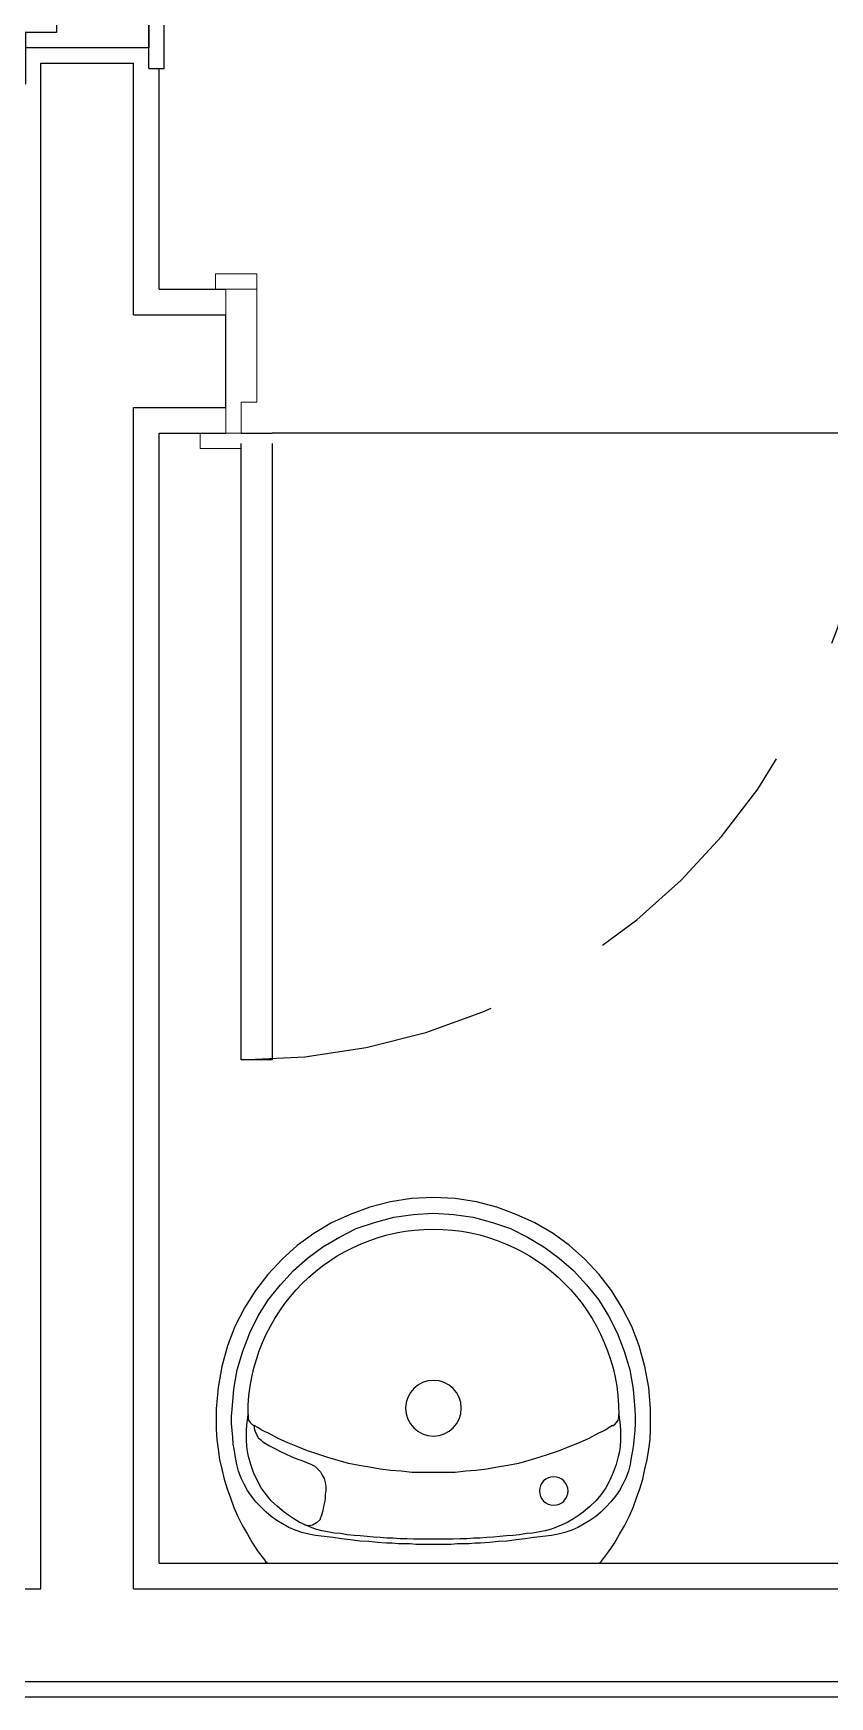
# Model space of a CAD drawing. Header units: millimetres. Extents: x 188.6 to 263.2, y 40.1 to 120.1.
# Drawn here: x 197.274 to 198.049, y 81.55 to 83.169 of the extents above; entities that cross this region are included whole.
import ezdxf

# ---------------------------------------------------------------- set-up
doc = ezdxf.new("R2010")
doc.units = ezdxf.units.MM
doc.linetypes.add('XREF-TIPO$0$HIDDEN', pattern=[0.375, 0.25, -0.125])
doc.linetypes.add('XREF-TIPO$0$HIDDEN2', pattern=[0.1875, 0.125, -0.0625])
doc.layers.add('ARQ', color=8, linetype='Continuous')
doc.layers.add('TIGRECAD', color=2, linetype='Continuous')
doc.styles.add('60-50', font='romans.shx', dxfattribs={"height": 0.08})
doc.dimstyles.new('SETAS50', dxfattribs={"dimtxt": 0.08, "dimasz": 0.1, "dimexe": 0.15, "dimexo": 0, "dimgap": 0.1, "dimtad": 1, "dimzin": 10, "dimdsep": 46, "dimtxsty": '60-50', "dimblk1": 'OPEN', "dimblk2": 'OPEN', "dimsah": 1, "dimcen": 0, "dimclrd": 244, "dimclre": 8, "dimclrt": 2, "dimadec": 0, "dimazin": 0, "dimtfac": 1, "dimtix": 1, "dimtmove": 2, "dimatfit": 3, "dimldrblk": 'OPEN', "dimfxl": 0.15, "dimtolj": 1, "dimtzin": 6, "dimarcsym": 0})

# ---------------------------------------------------------------- blocks, each defined once
blk = doc.blocks.new('XREF-TIPO$0$PORTA 70')
at = {"color": 0}
for p, q in [((36.2665, 23.8835), (36.2815, 23.8835)), ((36.2665, 23.8335), (36.2665, 23.8835)), ((36.2815, 23.8335), (36.2815, 23.8835)), ((36.4015, 23.8685), (36.4165, 23.8685)), ((36.4015, 23.8685), (36.4015, 23.8185)), ((36.4165, 23.8685), (36.4165, 23.8185)), ((36.2815, 23.8485), (36.2815, 23.8335)), ((36.4015, 23.8485), (36.2815, 23.8485)), ((36.4015, 23.8185), (36.4015, 23.8485)), ((36.2815, 23.8335), (36.2665, 23.8335)), ((36.3115, 23.8335), (36.2815, 23.8335)), ((36.3115, 23.8185), (36.3115, 23.8335)), ((36.4015, 23.8185), (36.3115, 23.8185)), ((36.4165, 23.8185), (36.4015, 23.8185)), ((36.3115, 23.1485), (36.4015, 23.1485)), ((36.3115, 23.1335), (36.3115, 23.1485)), ((36.4015, 23.1485), (36.4165, 23.1485)), ((36.4015, 23.1185), (36.4015, 23.1485)), ((36.4015, 23.1485), (36.4015, 23.0985)), ((36.4165, 23.1485), (36.4165, 23.0985)), ((36.2665, 23.0835), (36.2665, 23.1335)), ((36.2815, 23.1335), (36.3115, 23.1335)), ((36.2815, 23.0835), (36.2815, 23.1335)), ((36.2815, 23.1185), (36.4015, 23.1185)), ((36.4165, 23.0985), (36.4015, 23.0985)), ((36.2815, 23.0835), (36.2665, 23.0835))]:
    blk.add_line(p, q, dxfattribs=at)
blk.add_lwpolyline([(36.2815, 23.1635), (36.2815, 23.1335), (35.5815, 23.1335), (35.5815, 23.1635)], close=True, dxfattribs=at)
at = {"color": 0, "linetype": 'XREF-TIPO$0$HIDDEN2'}
blk.add_arc((36.2815, 23.1335), 0.7, 90, 180, dxfattribs=at)
blk = doc.blocks.new('XREF-TIPO$0$Lavatorio')
at = {"color": 0}
blk.add_line((-0.1584, 0), (0.1584, 0), dxfattribs=at)
for points in [[(0, -0.356), (0, -0.356), (-0.0215, -0.3549), (-0.0419, -0.3516), (-0.0618, -0.3466), (-0.0811, -0.3394), (-0.0993, -0.3312), (-0.1165, -0.3207), (-0.1325, -0.3091), (-0.1474, -0.2958), (-0.1612, -0.2809), (-0.1733, -0.2655), (-0.1838, -0.2484), (-0.1932, -0.2302), (-0.2004, -0.2114), (-0.2059, -0.1915), (-0.2097, -0.1711), (-0.2114, -0.1501), (-0.2114, -0.1501), (-0.2114, -0.1402), (-0.2114, -0.1303), (-0.2108, -0.1203), (-0.2097, -0.1109), (-0.2081, -0.101), (-0.2059, -0.0916), (-0.2037, -0.0817), (-0.2009, -0.0723), (-0.1976, -0.0635), (-0.1943, -0.0541), (-0.1904, -0.0453), (-0.186, -0.0364), (-0.181, -0.0281), (-0.1761, -0.0193), (-0.1705, -0.011), (-0.1645, -0.0033), (-0.1645, -0.0033), (-0.1634, -0.0017), (-0.1623, -0.0006), (-0.1606, 0), (-0.1584, 0)], [(0.1584, 0), (0.1584, 0), (0.1606, 0), (0.1623, -0.0006), (0.1634, -0.0017), (0.1645, -0.0033), (0.1645, -0.0033), (0.1705, -0.011), (0.1761, -0.0193), (0.181, -0.0281), (0.186, -0.0364), (0.1904, -0.0453), (0.1943, -0.0541), (0.1976, -0.0635), (0.2009, -0.0723), (0.2037, -0.0817), (0.2059, -0.0916), (0.2081, -0.101), (0.2097, -0.1109), (0.2108, -0.1203), (0.2114, -0.1303), (0.2114, -0.1402), (0.2114, -0.1501), (0.2114, -0.1501), (0.2097, -0.1711), (0.2059, -0.1915), (0.2004, -0.2114), (0.1932, -0.2302), (0.1838, -0.2484), (0.1733, -0.2655), (0.1612, -0.2809), (0.1474, -0.2958), (0.1325, -0.3091), (0.1165, -0.3207), (0.0988, -0.3312), (0.0806, -0.3394), (0.0618, -0.3466), (0.0419, -0.3516), (0.021, -0.3549), (0, -0.356)], [(0, -0.3405), (0, -0.3405), (0.0199, -0.3394), (0.0386, -0.3367), (0.0574, -0.3317), (0.0751, -0.3256), (0.0916, -0.3174), (0.1076, -0.308), (0.1225, -0.2969), (0.1363, -0.2848), (0.149, -0.271), (0.1606, -0.2567), (0.1705, -0.2406), (0.1788, -0.2241), (0.1855, -0.2064), (0.191, -0.1882), (0.1943, -0.1694), (0.1959, -0.1496), (0.1959, -0.1496), (0.1965, -0.143), (0.1965, -0.1358), (0.1959, -0.1292), (0.1954, -0.1225), (0.1948, -0.1159), (0.1937, -0.1093), (0.1926, -0.1027), (0.1915, -0.096), (0.1915, -0.096), (0.1899, -0.0894), (0.1871, -0.0828), (0.1843, -0.0767), (0.181, -0.0706), (0.1772, -0.0651), (0.1728, -0.0596), (0.1678, -0.0546), (0.1628, -0.0497), (0.1628, -0.0497), (0.1579, -0.0453), (0.1523, -0.0414), (0.1468, -0.0381), (0.1407, -0.0348), (0.1347, -0.032), (0.128, -0.0298), (0.1214, -0.0281), (0.1148, -0.027), (0.1148, -0.027), (0.1065, -0.0259), (0.0977, -0.0248), (0.0894, -0.0237), (0.0806, -0.0226), (0.0718, -0.0215), (0.0629, -0.021), (0.0546, -0.0199), (0.0458, -0.0193), (0.0458, -0.0193), (0.0403, -0.0193), (0.0348, -0.0188), (0.0287, -0.0188), (0.0232, -0.0188), (0.0171, -0.0182), (0.0116, -0.0182), (0.0055, -0.0182), (0, -0.0182), (0, -0.0182), (-0.0055, -0.0182), (-0.0116, -0.0182), (-0.0171, -0.0182), (-0.0226, -0.0188), (-0.0287, -0.0188), (-0.0342, -0.0188), (-0.0403, -0.0193), (-0.0458, -0.0193), (-0.0458, -0.0193), (-0.0546, -0.0199), (-0.0629, -0.021), (-0.0718, -0.0215), (-0.0806, -0.0226), (-0.0894, -0.0237), (-0.0977, -0.0248), (-0.1065, -0.0259), (-0.1148, -0.027), (-0.1148, -0.027), (-0.1214, -0.0281), (-0.128, -0.0298), (-0.1347, -0.032), (-0.1407, -0.0348), (-0.1468, -0.0381), (-0.1523, -0.0414), (-0.1579, -0.0453), (-0.1628, -0.0497), (-0.1628, -0.0497), (-0.1678, -0.0546), (-0.1728, -0.0596), (-0.1772, -0.0651), (-0.181, -0.0706), (-0.1843, -0.0767), (-0.1871, -0.0828), (-0.1899, -0.0894), (-0.1915, -0.096), (-0.1915, -0.096), (-0.1926, -0.1027), (-0.1937, -0.1093), (-0.1948, -0.1159), (-0.1954, -0.1225), (-0.1959, -0.1292), (-0.1965, -0.1358), (-0.1965, -0.143), (-0.1959, -0.1496), (-0.1959, -0.1496), (-0.1943, -0.1694), (-0.191, -0.1882), (-0.1855, -0.2064), (-0.1788, -0.2241), (-0.1705, -0.2406), (-0.1606, -0.2567), (-0.149, -0.271), (-0.1363, -0.2848), (-0.1225, -0.2969), (-0.1076, -0.308), (-0.0916, -0.3174), (-0.0751, -0.3256), (-0.0574, -0.3317), (-0.0386, -0.3367), (-0.0199, -0.3394), (0, -0.3405)], [(0.1744, -0.1341), (0.1744, -0.1341), (0.175, -0.1341), (0.1755, -0.1341), (0.1755, -0.1347), (0.1761, -0.1347), (0.1761, -0.1347), (0.1783, -0.1369), (0.1799, -0.1391), (0.1805, -0.1418), (0.1805, -0.1446), (0.1805, -0.1446), (0.181, -0.1396), (0.1816, -0.1347), (0.1821, -0.1292), (0.1821, -0.1242), (0.1821, -0.1192), (0.1816, -0.1137), (0.181, -0.1087), (0.1799, -0.1038), (0.1799, -0.1038), (0.1777, -0.096), (0.175, -0.0883), (0.1717, -0.0806), (0.1678, -0.0734), (0.1634, -0.0668), (0.1579, -0.0607), (0.1523, -0.0552), (0.1457, -0.0497), (0.1457, -0.0497), (0.1413, -0.0464), (0.1363, -0.0431), (0.1308, -0.0397), (0.1258, -0.0375), (0.1203, -0.0353), (0.1148, -0.0331), (0.1087, -0.0315), (0.1032, -0.0304), (0.1032, -0.0304), (0.0966, -0.0293), (0.0905, -0.0287), (0.0839, -0.0276), (0.0773, -0.027), (0.0712, -0.0265), (0.0646, -0.0259), (0.0585, -0.0254), (0.0519, -0.0248), (0.0453, -0.0243), (0.0392, -0.0243), (0.0326, -0.0237), (0.0259, -0.0237), (0.0193, -0.0232), (0.0132, -0.0232), (0.0066, -0.0232), (0, -0.0232), (0, -0.0232), (-0.0066, -0.0232), (-0.0132, -0.0232), (-0.0193, -0.0232), (-0.0259, -0.0237), (-0.0326, -0.0237), (-0.0392, -0.0243), (-0.0453, -0.0243), (-0.0519, -0.0248), (-0.0585, -0.0254), (-0.0646, -0.0259), (-0.0712, -0.0265), (-0.0773, -0.027), (-0.0839, -0.0276), (-0.0905, -0.0287), (-0.0966, -0.0293), (-0.1032, -0.0304), (-0.1032, -0.0304), (-0.1087, -0.0315), (-0.1148, -0.0331), (-0.1203, -0.0353), (-0.1258, -0.0375), (-0.1308, -0.0397), (-0.1358, -0.0431), (-0.1407, -0.0464), (-0.1452, -0.0497), (-0.1452, -0.0497), (-0.1518, -0.0552), (-0.1579, -0.0607), (-0.1628, -0.0668), (-0.1678, -0.0734), (-0.1717, -0.0806), (-0.175, -0.0883), (-0.1777, -0.096), (-0.1799, -0.1038), (-0.1799, -0.1038), (-0.181, -0.1087), (-0.1816, -0.1137), (-0.1821, -0.1192), (-0.1821, -0.1242), (-0.1821, -0.1292), (-0.1816, -0.1347), (-0.181, -0.1396), (-0.1805, -0.1446), (-0.1805, -0.1446), (-0.1805, -0.1418), (-0.1799, -0.1391), (-0.1783, -0.1369), (-0.1761, -0.1347), (-0.1761, -0.1347), (-0.1755, -0.1347), (-0.175, -0.1341), (-0.175, -0.1341), (-0.1744, -0.1341)], [(-0.1744, -0.1341), (-0.1744, -0.1341), (-0.1744, -0.1314), (-0.1739, -0.1292), (-0.1728, -0.1264), (-0.1717, -0.1242), (-0.1705, -0.122), (-0.1683, -0.1203), (-0.1667, -0.1187), (-0.1645, -0.117), (-0.1645, -0.117), (-0.1595, -0.1143), (-0.1545, -0.1115), (-0.149, -0.1087), (-0.1441, -0.1065), (-0.1385, -0.1038), (-0.133, -0.1016), (-0.128, -0.0999), (-0.1225, -0.0977), (-0.1225, -0.0977), (-0.1187, -0.096), (-0.1154, -0.0944), (-0.1126, -0.0916), (-0.1098, -0.0889), (-0.1082, -0.0856), (-0.1065, -0.0822), (-0.1054, -0.0784), (-0.1049, -0.0745), (-0.1049, -0.0745), (-0.1049, -0.0706), (-0.1054, -0.0668), (-0.1054, -0.0629), (-0.106, -0.0591), (-0.1071, -0.0552), (-0.1076, -0.0513), (-0.1087, -0.0475), (-0.1098, -0.0442), (-0.1098, -0.0442), (-0.1104, -0.0436), (-0.1104, -0.0431), (-0.1104, -0.0425), (-0.1109, -0.0419), (-0.1109, -0.0419), (-0.1137, -0.0392), (-0.1176, -0.037), (-0.1214, -0.0364), (-0.1253, -0.037)], [(0.1744, -0.1341), (0.1744, -0.1341), (0.1711, -0.1319), (0.1678, -0.1297), (0.1645, -0.128), (0.1606, -0.1264), (0.1606, -0.1264), (0.1512, -0.1214), (0.1418, -0.117), (0.1319, -0.1131), (0.1225, -0.1093), (0.1126, -0.106), (0.1027, -0.1027), (0.0927, -0.0999), (0.0828, -0.0971), (0.0723, -0.0949), (0.0624, -0.0933), (0.0519, -0.0916), (0.0414, -0.09), (0.0315, -0.0894), (0.021, -0.0883), (0.0105, -0.0883), (0, -0.0883), (0, -0.0883), (-0.0105, -0.0883), (-0.021, -0.0883), (-0.0315, -0.0894), (-0.0414, -0.09), (-0.0519, -0.0916), (-0.0624, -0.0933), (-0.0723, -0.0949), (-0.0828, -0.0971), (-0.0927, -0.0999), (-0.1027, -0.1027), (-0.1126, -0.106), (-0.1225, -0.1093), (-0.1319, -0.1131), (-0.1418, -0.117), (-0.1512, -0.1214), (-0.1606, -0.1264), (-0.1606, -0.1264), (-0.1645, -0.128), (-0.1678, -0.1297), (-0.1711, -0.1319), (-0.1744, -0.1341)]]:
    blk.add_lwpolyline(points, dxfattribs=at)
for centre, radius in [((0.1171, -0.0702), 0.0139), ((0, -0.1508), 0.0271)]:
    blk.add_circle(centre, radius, dxfattribs=at)
blk.add_arc((0, -0.1446), 0.1805, 180, 0, dxfattribs=at)
blk = doc.blocks.new('A$C0BE265FA')
at = {"layer": 'ARQ'}
for p, q in [((-14.04, -6.2399), (-14.04, -4.7548)), ((-14.04, -4.7548), (-13.95, -4.7548)), ((-13.95, -4.9998), (-13.95, -4.7548)), ((-13.925, -4.9748), (-13.925, -4.7598)), ((-13.925, -4.9748), (-13.86, -4.9748)), ((-13.95, -4.9998), (-13.86, -4.9998)), ((-13.86, -5.0898), (-13.86, -4.9998)), ((-13.95, -6.2399), (-13.95, -5.0898)), ((-13.95, -5.0898), (-13.86, -5.0898)), ((-13.925, -6.2148), (-13.925, -5.1148)), ((-13.925, -5.1148), (-13.86, -5.1148)), ((-13.845, -5.1148), (-13.815, -5.1148)), ((-13.235, -5.1148), (-13.815, -5.1148)), ((-13.845, -5.7248), (-13.845, -5.1248)), ((-13.815, -5.1248), (-13.815, -5.7248)), ((-13.815, -5.7248), (-13.845, -5.7248)), ((-13.925, -6.2148), (-12.175, -6.2148)), ((-15.89, -6.2399), (-14.04, -6.2399)), ((-13.95, -6.2399), (-12.15, -6.2399)), ((-15.89, -6.3299), (-12.15, -6.3299)), ((-15.875, -6.3449), (-12.165, -6.3449))]:
    blk.add_line(p, q, dxfattribs=at)
at = {"layer": 'ARQ', "lineweight": 13}
for p, q in [((-13.83, -4.9598), (-13.87, -4.9598)), ((-13.87, -4.9598), (-13.87, -4.9748)), ((-13.83, -4.9748), (-13.83, -4.9598)), ((-13.83, -4.9748), (-13.87, -4.9748)), ((-13.86, -4.9748), (-13.83, -4.9748)), ((-13.86, -5.1148), (-13.86, -4.9748)), ((-13.83, -5.0848), (-13.83, -4.9748)), ((-13.845, -5.1148), (-13.845, -5.0848)), ((-13.845, -5.0848), (-13.83, -5.0848)), ((-13.885, -5.1148), (-13.885, -5.1298)), ((-13.885, -5.1148), (-13.845, -5.1148)), ((-13.845, -5.1148), (-13.86, -5.1148)), ((-13.885, -5.1298), (-13.845, -5.1298))]:
    blk.add_line(p, q, dxfattribs=at)
at = {"layer": 'ARQ', "linetype": 'XREF-TIPO$0$HIDDEN'}
blk.add_arc((-13.8436, -5.1162), 0.6086, 269.8631, 359.1899, dxfattribs=at)
at = {"layer": 'ARQ', "extrusion": (0, 0, -1), "zscale": -1, "rotation": 180}
for name, p in [('XREF-TIPO$0$PORTA 70', (50.3365, 19.1087)), ('XREF-TIPO$0$Lavatorio', (13.658, -6.2148))]:
    blk.add_blockref(name, p, dxfattribs=at)
blk = doc.blocks.new('_OPEN')
at = {"color": 0, "linetype": 'ByBlock'}
for p, q in [((-1, 0.167), (0, 0)), ((0, 0), (-1, -0.167)), ((0, 0), (-1, 0))]:
    blk.add_line(p, q, dxfattribs=at)

msp = doc.modelspace()

# ---------------------------------------------------------------- block references
at = {"layer": 'ARQ'}
msp.add_blockref('A$C0BE265FA', (211.3213, 87.8947), dxfattribs=at)

# ---------------------------------------------------------------- next in the draw order: leaders
at = {"layer": 'TIGRECAD'}
msp.add_leader([(198.2472, 83.0273), (197.8881, 83.448), (195.4881, 83.448)], dimstyle='SETAS50', override={"dimasz": 0.15}, dxfattribs=at)

doc.saveas('drawing.dxf')
